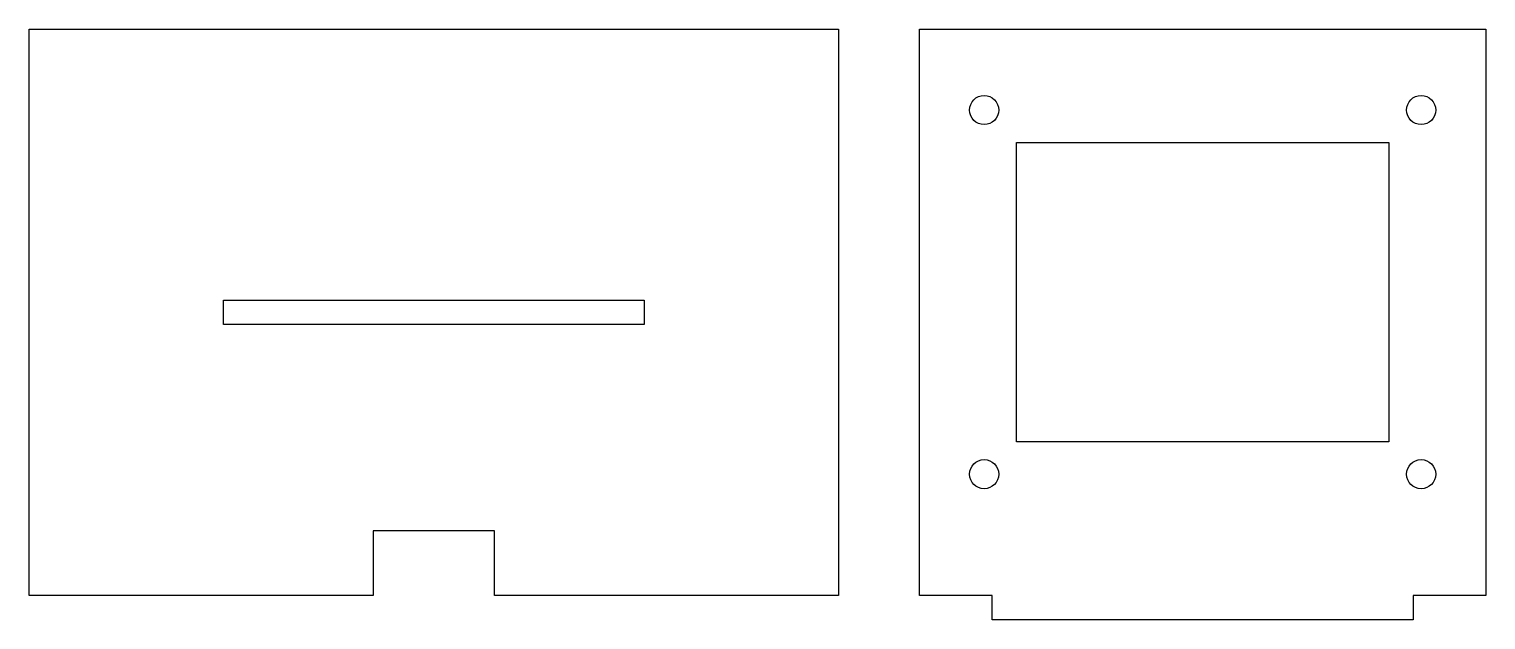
# Model space of a CAD drawing. Header units: metres. Extents: x 5 to 185, y -78 to -5.
import ezdxf

# ---------------------------------------------------------------- set-up
doc = ezdxf.new("R2010")
doc.units = ezdxf.units.M

msp = doc.modelspace()

# ---------------------------------------------------------------- linework, layer by layer
for p, q in [((5, -5), (105, -5)), ((5, -75), (5, -5)), ((105, -5), (105, -75)), ((115, -5), (185, -5)), ((115, -75), (115, -5)), ((185, -5), (185, -75)), ((127, -19), (173, -19)), ((127, -56), (127, -19)), ((173, -19), (173, -56)), ((29, -38.5), (81, -38.5)), ((29, -41.5), (29, -38.5)), ((81, -38.5), (81, -41.5)), ((81, -41.5), (29, -41.5)), ((173, -56), (127, -56)), ((62.5, -67), (47.5, -67)), ((47.5, -67), (47.5, -75)), ((62.5, -75), (62.5, -67)), ((47.5, -75), (5, -75)), ((105, -75), (62.5, -75)), ((124, -75), (115, -75)), ((124, -78), (124, -75)), ((185, -75), (176, -75)), ((176, -75), (176, -78)), ((176, -78), (124, -78))]:
    msp.add_line(p, q)
for centre in [(123, -15), (177, -15), (123, -60), (177, -60)]:
    msp.add_circle(centre, 1.8)

doc.saveas('drawing.dxf')
